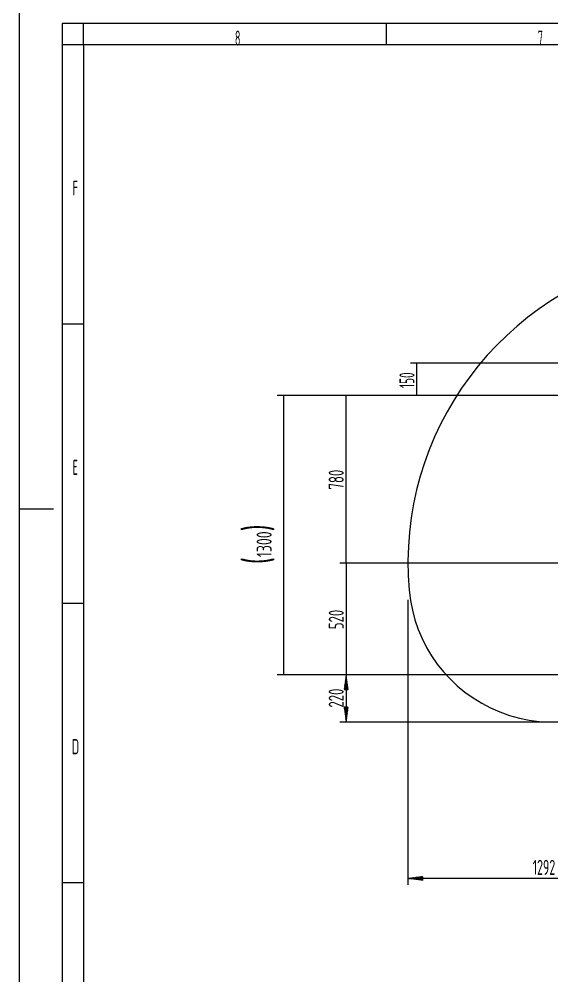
# Model space of a CAD drawing. Header units: millimetres. Extents: x 0 to 594, y 0 to 532.
# Drawn here: x 0 to 124, y 188.3 to 411 of the extents above; entities that cross this region are included whole.
import ezdxf

# ---------------------------------------------------------------- set-up
doc = ezdxf.new("R2010")
doc.units = ezdxf.units.MM
for name, color, linetype, true_color in [('1', 7, 'Continuous', 0xffffff), ('10', 7, 'Continuous', 0xffffff), ('211', 7, 'Continuous', 0xffffff)]:
    doc.layers.add(name, color=color, linetype=linetype, true_color=true_color)
doc.styles.add('iso-1', font='isocp.shx')
doc.dimstyles.get("Standard").update_dxf_attribs({"dimtxt": 0.18, "dimasz": 0.18, "dimexe": 0.18, "dimexo": 0.0625, "dimgap": 0.09, "dimtad": 0, "dimtih": 1, "dimtoh": 1, "dimdec": 4, "dimzin": 0, "dimdsep": 46, "dimtxsty": 'Standard', "dimcen": 0.09, "dimadec": 0, "dimazin": 0, "dimtfac": 1, "dimtdec": 4, "dimtofl": 0, "dimtmove": 0, "dimatfit": 3, "dimfxl": 1, "dimtolj": 1, "dimtzin": 0, "dimarcsym": 0})

# ---------------------------------------------------------------- blocks, each defined once
blk = doc.blocks.new('_U7')
at = {"layer": '1', "color": 250, "lineweight": 13}
for p, q in [((162.604778, 284.399195), (74.625292, 284.399195)), ((76.125292, 284.399195), (76.125292, 258.399195)), ((146.479778, 258.399195), (74.625292, 258.399195))]:
    blk.add_line(p, q, dxfattribs=at)
at = {"layer": '1', "color": 250, "lineweight": 18}
for points in [[(76.125292, 284.399195), (76.586075, 280.899197), (75.664508, 280.899193), (76.125292, 284.399195)], [(76.125292, 258.399195), (75.664508, 261.899193), (76.586075, 261.899197), (76.125292, 258.399195)]]:
    blk.add_solid(points, dxfattribs=at)
at = {"layer": '1', "color": 250, "linetype": 'Continuous', "lineweight": 18, "insert": (75.554239, 269.008142), "char_height": 3.5, "attachment_point": 7, "rotation": 90, "line_spacing_factor": 0.963855, "style": 'iso-1'}
blk.add_mtext('\\W0.6850;520', dxfattribs=at)
blk = doc.blocks.new('_U8')
at = {"layer": '1', "color": 250, "lineweight": 13}
for p, q in [((162.604778, 323.399195), (74.625292, 323.399195)), ((76.125292, 284.399195), (76.125292, 323.399195)), ((154.604778, 284.399195), (74.625292, 284.399195))]:
    blk.add_line(p, q, dxfattribs=at)
at = {"layer": '1', "color": 250, "lineweight": 18}
for points in [[(76.125292, 323.399195), (76.586075, 319.899197), (75.664508, 319.899193), (76.125292, 323.399195)], [(76.125292, 284.399195), (75.664508, 287.899193), (76.586075, 287.899197), (76.125292, 284.399195)]]:
    blk.add_solid(points, dxfattribs=at)
at = {"layer": '1', "color": 250, "linetype": 'Continuous', "lineweight": 18, "insert": (75.554239, 301.508142), "char_height": 3.5, "attachment_point": 7, "rotation": 90, "line_spacing_factor": 0.963855, "style": 'iso-1'}
blk.add_mtext('\\W0.6850;780', dxfattribs=at)
blk = doc.blocks.new('_U9')
at = {"layer": '1', "color": 250, "lineweight": 13}
for p, q in [((162.604778, 330.899195), (91.095419, 330.899195)), ((92.595419, 323.399195), (92.595419, 330.899195)), ((162.604778, 323.399195), (91.095419, 323.399195))]:
    blk.add_line(p, q, dxfattribs=at)
at = {"layer": '1', "color": 250, "lineweight": 18}
for points in [[(92.595419, 330.899195), (93.056203, 327.399197), (92.134635, 327.399193), (92.595419, 330.899195)], [(92.595419, 323.399195), (92.134635, 326.899193), (93.056203, 326.899197), (92.595419, 323.399195)]]:
    blk.add_solid(points, dxfattribs=at)
at = {"layer": '1', "color": 250, "linetype": 'Continuous', "lineweight": 18, "insert": (92.024366, 325.144985), "char_height": 3.5, "attachment_point": 7, "rotation": 90, "line_spacing_factor": 0.963855, "style": 'iso-1'}
blk.add_mtext('\\W0.6044;150', dxfattribs=at)
blk = doc.blocks.new('_U10')
at = {"layer": '1', "color": 250, "lineweight": 13}
for p, q in [((162.604778, 323.399195), (60.03289, 323.399195)), ((61.53289, 323.399195), (61.53289, 258.399195)), ((145.141402, 258.399195), (60.03289, 258.399195))]:
    blk.add_line(p, q, dxfattribs=at)
at = {"layer": '1', "color": 250, "lineweight": 18}
for points in [[(61.53289, 323.399195), (61.993674, 319.899197), (61.072106, 319.899193), (61.53289, 323.399195)], [(61.53289, 258.399195), (61.072106, 261.899193), (61.993674, 261.899197), (61.53289, 258.399195)]]:
    blk.add_solid(points, dxfattribs=at)
at = {"layer": '1', "color": 250, "linetype": 'Continuous', "lineweight": 18, "insert": (59.430587, 284.1488), "char_height": 3.5, "attachment_point": 7, "rotation": 90, "line_spacing_factor": 0.963855, "style": 'iso-1'}
blk.add_mtext('\\W0.7403;{\\H1.88x;(}1300{\\H1.88x;)}', dxfattribs=at)

msp = doc.modelspace()

# ---------------------------------------------------------------- hatches: boundary and pattern name
at = {"layer": '1', "linetype": 'Continuous', "lineweight": 13}
h = msp.add_hatch(dxfattribs=at)
h.set_pattern_fill('ANSI31', color=250, scale=0.02, style=0)
h.paths.add_polyline_path([(76.12529, 258.3992), (76.58608, 254.8992), (75.66451, 254.89919)], flags=0)
h = msp.add_hatch(dxfattribs=at)
h.set_pattern_fill('ANSI31', color=250, scale=0.02, style=0)
h.paths.add_polyline_path([(76.12529, 247.40232), (75.66451, 250.90231), (76.58608, 250.90232)], flags=0)
h = msp.add_hatch(dxfattribs=at)
h.set_pattern_fill('ANSI31', color=250, scale=0.02, style=0)
h.paths.add_polyline_path([(90.50697, 211.01023), (94.00697, 211.47101), (94.00697, 210.54945)], flags=0)

# ---------------------------------------------------------------- linework, layer by layer
at = {"layer": '1', "color": 250, "linetype": 'Continuous', "lineweight": 13}
for p, q in [((90.50697, 275.8641), (90.50697, 209.51023)), ((146.47978, 258.3992), (74.62529, 258.3992)), ((76.12529, 258.3992), (76.12529, 247.40232)), ((123.75318, 247.40232), (74.62529, 247.40232)), ((155.10478, 211.01023), (90.50697, 211.01023))]:
    msp.add_line(p, q, dxfattribs=at)
at = {"layer": '10', "color": 250, "linetype": 'Continuous', "lineweight": 18}
for centre, radius, start, end in [((163.10478, 284.3992), 72.5978, 295, 185), ((124.25319, 281.00012), 33.5978, 185, 311.964265)]:
    msp.add_arc(centre, radius, start, end, dxfattribs=at)
at = {"layer": '211', "color": 250, "linetype": 'Continuous', "lineweight": 13}
for p, q in [((0, 420), (0, 0)), ((10, 410), (10, 10)), ((584, 410), (10, 410)), ((15, 405), (15, 410)), ((85.5, 405), (85.5, 410)), ((15, 405), (10, 405)), ((15, 340), (10, 340)), ((0, 297), (8, 297)), ((15, 275), (10, 275)), ((15, 210), (10, 210))]:
    msp.add_line(p, q, dxfattribs=at)
at = {"layer": '211', "color": 250, "linetype": 'Continuous', "lineweight": 18}
for p, q in [((579, 405), (15, 405)), ((15, 405), (15, 15))]:
    msp.add_line(p, q, dxfattribs=at)

# ---------------------------------------------------------------- texts
at = {"layer": '1', "color": 250, "linetype": 'Continuous', "lineweight": 18, "insert": (75.55424, 250.75875), "char_height": 3.5, "attachment_point": 7, "rotation": 90, "line_spacing_factor": 0.963855, "style": 'iso-1'}
msp.add_mtext('\\W0.6850;220', dxfattribs=at)
at = {"layer": '1', "color": 250, "linetype": 'Continuous', "lineweight": 18, "insert": (119.55548, 211.83032), "char_height": 3.5, "attachment_point": 7, "line_spacing_factor": 0.963855, "style": 'iso-1'}
msp.add_mtext('\\W0.6392;1292', dxfattribs=at)
at = {"layer": '211', "color": 250, "linetype": 'Continuous', "lineweight": 13, "char_height": 3.5, "attachment_point": 7, "line_spacing_factor": 0.963855, "style": 'iso-1'}
for s, insert in [('\\W0.5404;8', (50.23173, 404.83322)), ('\\W0.5404;7', (120.73173, 404.83322)), ('\\W0.5404;F', (12.45962, 369.91515)), ('\\W0.5404;E', (12.45962, 304.91515)), ('\\W0.6380;D', (12.25699, 239.91515))]:
    msp.add_mtext(s, dxfattribs=dict(at, insert=insert))

# ---------------------------------------------------------------- dimensions: what is measured, and where the dimension line sits
at = {"layer": '1', "color": 250, "linetype": 'Continuous', "lineweight": 18}
for base, p1, p2, picture, middle in [((92.59542, 330.8992), (163.10478, 323.3992), (163.10478, 330.8992), '_U9', (92.59542, 327.1492)), ((76.12529, 323.3992), (155.10478, 284.3992), (163.10478, 323.3992), '_U8', (76.12529, 303.8992)), ((76.12529, 258.3992), (163.10478, 284.3992), (146.97978, 258.3992), '_U7', (76.12529, 271.3992))]:
    dim = msp.add_linear_dim(base=base, p1=p1, p2=p2, angle=90, dimstyle='Standard', override={"dimtxt": 3.5, "dimasz": 3.5, "dimexe": 1.5, "dimexo": 0.5, "dimgap": 1.75, "dimtad": 1, "dimtih": 0, "dimtoh": 0, "dimdec": 1, "dimlfac": 20, "dimzin": 8, "dimdsep": 46, "dimlunit": 2, "dimtxsty": 'iso-1', "dimsah": 1, "dimse1": 0, "dimse2": 0, "dimsd1": 0, "dimsd2": 0, "dimclrd": 250, "dimclre": 250, "dimclrt": 250, "dimtol": 0, "dimtm": -0.1, "dimtfac": 0.7, "dimtdec": 2, "dimtofl": 1, "dimtmove": 0, "dimatfit": 2, "dimtzin": 8, "dimlwd": 13, "dimlwe": 13}, dxfattribs=at)
    dim.commit()
    dim.dimension.update_dxf_attribs({"geometry": picture, "text_midpoint": middle, "dimtype": 160})
dim = msp.add_linear_dim(base=(61.53289, 258.3992), p1=(163.10478, 323.3992), p2=(146.97978, 258.3992), angle=90, text='\\C250;{\\H1.88x;(}1300{\\H1.88x;)}', dimstyle='Standard', override={"dimtxt": 3.5, "dimasz": 3.5, "dimexe": 1.5, "dimexo": 0.5, "dimgap": 1.75, "dimtad": 1, "dimtih": 0, "dimtoh": 0, "dimdec": 1, "dimlfac": 1, "dimzin": 8, "dimdsep": 46, "dimlunit": 2, "dimpost": '', "dimtxsty": 'iso-1', "dimsah": 1, "dimse1": 0, "dimse2": 0, "dimsd1": 0, "dimsd2": 0, "dimclrd": 250, "dimclre": 250, "dimclrt": 250, "dimtm": -0.1, "dimtfac": 0.7, "dimtdec": 2, "dimtofl": 1, "dimtmove": 0, "dimatfit": 2, "dimtzin": 8, "dimlwd": 13, "dimlwe": 13}, dxfattribs=at)
dim.commit()
dim.dimension.update_dxf_attribs({"geometry": '_U10', "text_midpoint": (61.53289, 290.8992), "dimtype": 160})

doc.saveas('drawing.dxf')
